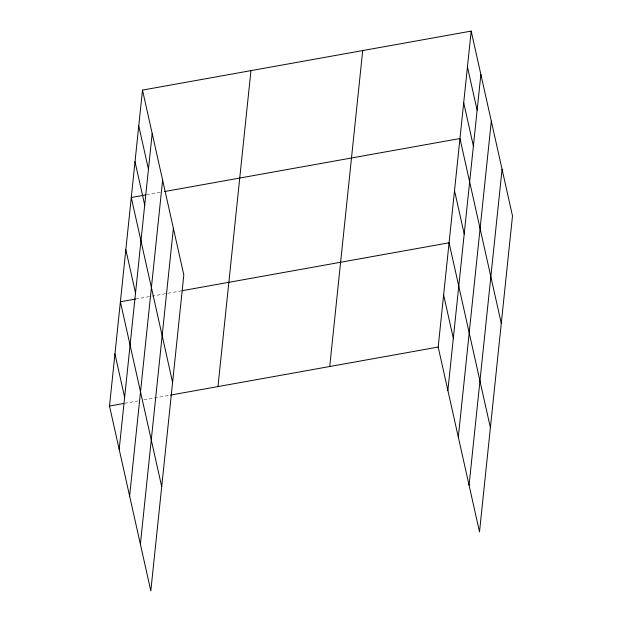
<?xml version="1.0" encoding="UTF-8"?>
<svg xmlns="http://www.w3.org/2000/svg" width="622" height="622" viewBox="0 0 622 622"><rect width="100%" height="100%" fill="white"/><g stroke="black" fill="none" stroke-linecap="round" stroke-linejoin="round"><path stroke-width="0.47" stroke-dasharray="3.11 2.33" d="M146.497 194.787L161.72 192.05M135.612 299.05L150.835 296.321M151.784 296.15L181.282 290.855M124.727 403.313L138.045 400.926M143.752 399.899L169.441 395.289"/><path stroke-width="0.93" d="M142.492 90.097L183.817 274.947L150.819 590.9L109.503 406.049L142.492 90.097L471.181 31.1L512.497 215.951L479.508 531.903L438.183 347.053L471.181 31.1M119.191 449.395L152.188 133.442M129.625 496.092L162.622 180.139M140.385 544.203L173.375 228.251M217.964 386.581L250.961 70.628M329.722 366.521L362.712 50.569M447.871 390.398L480.868 74.446M458.313 437.095L491.31 121.142M469.066 485.207L502.063 169.254M145.548 194.958L131.273 197.516L172.597 382.375M164.581 191.537L459.961 138.527L501.278 323.378M135.612 299.05L120.388 301.779L161.704 486.637M182.23 290.684L449.076 242.79L490.393 427.641M109.503 406.049L123.77 403.484M170.397 395.118L438.183 347.053M467.441 66.912L477.128 110.257M463.701 102.716L473.389 146.061M454.519 190.659L464.206 234.004M443.626 294.921L453.321 338.267M138.753 125.901L148.448 169.246M135.013 161.712L144.708 205.058M125.831 249.647L135.518 292.993M114.946 353.918L124.633 397.264"/></g></svg>
